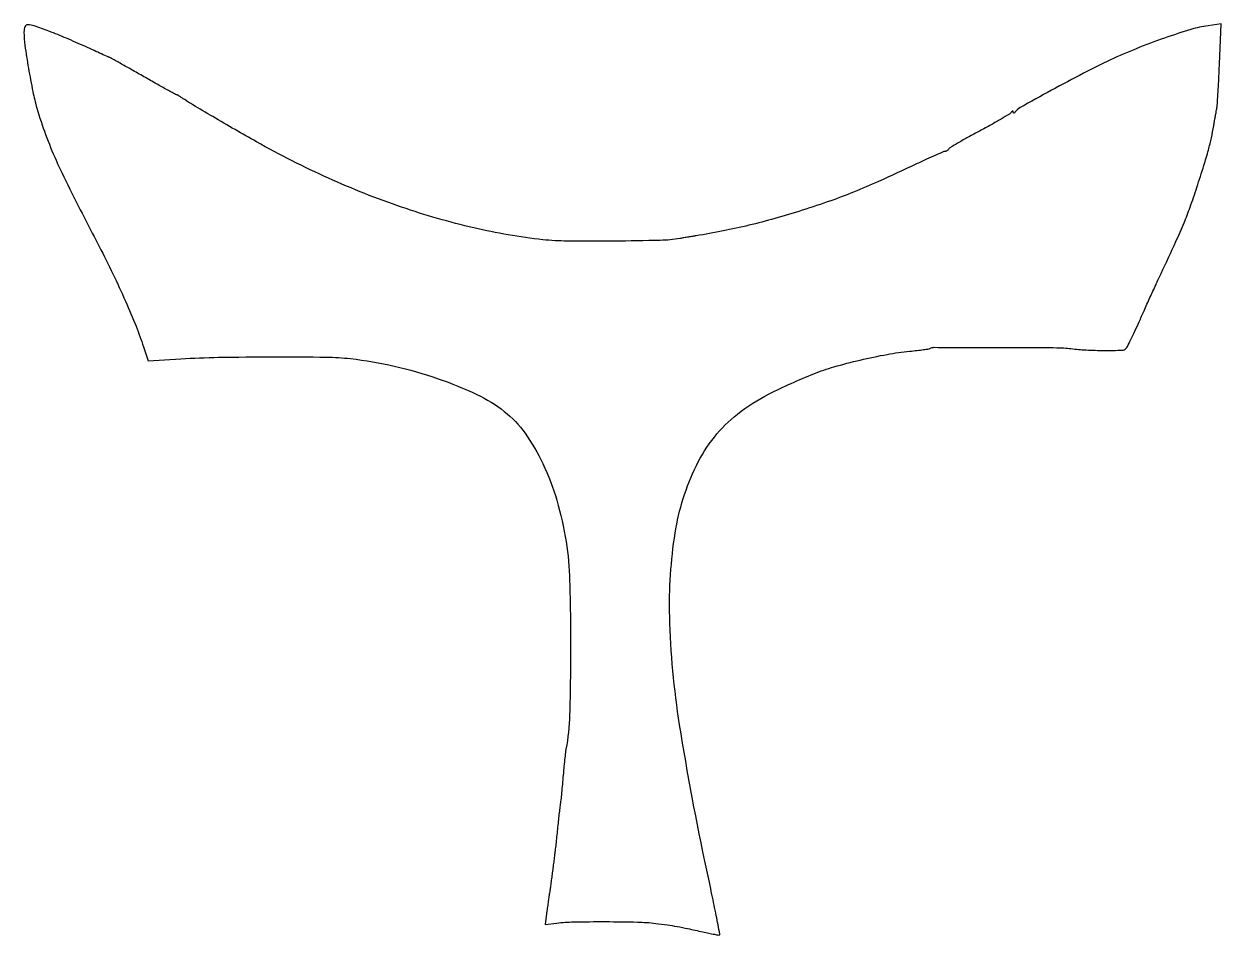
# Model space of a CAD drawing. Extents: x 0 to 445, y 0 to 339.
import ezdxf

# ---------------------------------------------------------------- set-up
doc = ezdxf.new("R2010")
doc.units = 0

msp = doc.modelspace()

# ---------------------------------------------------------------- linework, layer by layer
msp.add_lwpolyline([(0.005895, 336.25, 0.034632), (0.354902, 331.368818, 0.007135), (1.686367, 322.841133, 0.007864), (3.312498, 314.146015, 0.020776), (4.830579, 308, 0.017246), (8.073543, 298.154407, 0.017521), (11.971997, 288.608463, 0.011336), (17.811267, 276.377716, 0.002768), (27.999467, 256.5, -0.007736), (33.078124, 246.343944, -0.008067), (37.767356, 236.1755, -0.008573), (41.708397, 226.823103, -0.016884), (44.458289, 219.24039), (46.167117, 213.98078), (58.333559, 214.738735, -0.011346), (72.356675, 215.293326, -0.003927), (92.616344, 215.475319, -0.003084), (112.522854, 215.37499, -0.025827), (121.5, 214.810028, -0.028122), (137.775152, 212.00421, -0.025933), (154.088396, 207.334377, -0.027173), (168.477213, 201.503855, -0.057925), (178.662408, 195.188346, -0.070059), (186.384533, 187.065966, -0.044303), (193.023149, 175.779845, -0.039814), (198.231768, 162.090446, -0.032171), (201.65984, 146.736376, -0.031905), (202.997544, 132.166766, -0.007136), (203.334612, 107.197522, -0.006633), (202.985173, 82.309756, -0.040206), (201.600115, 69.496104, 0.018595), (201.413795, 68.27041, 0.00231), (201.120273, 65.589481, 0.002723), (200.803606, 62.400811, 0.002251), (200.5, 59, -0.001688), (200.203418, 55.635119, -0.002198), (199.907912, 52.55625, -0.001636), (199.640512, 49.978221, -0.020109), (199.495832, 49, 0.016377), (199.349729, 48.060645, 0.001779), (199.091753, 45.884375, 0.00218), (198.805052, 43.29022, 0.001757), (198.518901, 40.5, -0.001093), (198.229096, 37.636714, -0.001149), (197.931436, 34.821875, -0.001099), (197.663669, 32.394156, -0.005156), (197.492223, 31, 0.000904), (197.318427, 29.679509, 0.000255), (197.052058, 27.61875, 0.000257), (196.753347, 25.289058, 0.000271), (196.4623, 23, -0.001239), (196.176216, 20.784282, -0.001433), (195.892407, 18.675, -0.001279), (195.642346, 16.889843, -0.008448), (195.5, 16, 0.006791), (195.356942, 15.124319, 0.001127), (195.108261, 13.434361, 0.001237), (194.825187, 11.445452, 0.001094), (194.539974, 9.372292), (193.845963, 4.244585), (198.172982, 4.805379, -0.027892), (204.469896, 5.266595, -0.004918), (216.328488, 5.355634, -0.005138), (228.209138, 5.205899, -0.024306), (235, 4.719663, -0.00553), (239.349621, 4.14596, -0.009592), (242.946153, 3.560448, -0.008169), (246.887862, 2.774123, -0.002907), (252.494137, 1.526017, 0.005533), (254.813682, 1.022398, 0.008712), (256.81671, 0.646908, 0.003519), (258.521566, 0.370294, 0.239215), (258.791979, 0.458646, 0.250335), (258.880515, 0.750208, 0.00025), (257.506193, 7.662009, 0.002282), (255.92473, 15.410231, 0.001388), (253.988354, 24.554253, -0.013464), (243.906438, 78.567809, -0.033026), (240.213366, 118.781692, -0.045334), (242.241581, 149.915347, -0.074892), (250.143352, 175, -0.053585), (256.826956, 185.619479, -0.059536), (265.410033, 194.162514, -0.048682), (277.188855, 201.659982, -0.022175), (293.831338, 209.19633, -0.025374), (301.283265, 211.749892, -0.012289), (311.036547, 214.29042, -0.012288), (321.078048, 216.385217, -0.021429), (329.5, 217.556928, 0.004505), (332.231989, 217.843183, 0.006467), (334.646231, 218.149836, 0.003688), (336.670755, 218.448884, 0.095436), (337.189297, 218.634839, -0.134768), (338.552444, 219.007263, -0.000247), (362.149624, 218.966807, -0.000921), (384.219712, 218.877411, -0.031201), (389.454723, 218.519434, 0.020848), (395.086409, 218.017071, 0.012023), (401.891978, 217.858929, 0.00544), (408.533917, 217.936597, 0.196492), (409.910829, 218.536051, 0.074865), (410.438621, 219.271158, 0.003956), (411.738782, 221.86059, 0.006155), (413.227882, 224.982172, 0.004435), (414.815437, 228.5, -0.001834), (416.63868, 232.5968, -0.001068), (418.854982, 237.5, -0.001067), (421.096294, 242.402658, -0.001804), (422.997967, 246.5, 0.001936), (428.508155, 258.380432, 0.009118), (431.520268, 265.269836, 0.012818), (433.778907, 271.122685, 0.006745), (436.299, 278.5, 0.003168), (438.91304, 286.678928, 0.009066), (440.590568, 292.407359, 0.012504), (441.722701, 296.999076, 0.014952), (442.550229, 301.37672, -0.003097), (442.820135, 303.016629, -0.002661), (443.123914, 304.738368, -0.00268), (443.416409, 306.298569, -0.007707), (443.641809, 307.37672, 0.037563), (443.855041, 308.822635, 0.002211), (444.152027, 313.254956, 0.00333), (444.447459, 318.541687, 0.002446), (444.707253, 324.406109), (445.29453, 339.312218), (440.469875, 338.650925, 0.039174), (434.047128, 337.251551, 0.011097), (424.312889, 334.079368, 0.011392), (413.754826, 330.105245, 0.014262), (404.162291, 325.921083, 0.009514), (394.082796, 320.941519, 0.005622), (382.235529, 314.635552, 0.001943), (370.544433, 308.183843, 0.115353), (368.765313, 306.566391, -0.03361), (368.455693, 306.175955, -0.188849), (368.221403, 306.059925, -0.342438), (368.062899, 306.162263, -0.076907), (368, 306.5, 0.083891), (367.93496, 306.824171, 0.341734), (367.774275, 306.921986, 0.183034), (367.537752, 306.800699, 0.035034), (367.234687, 306.414105, -0.107412), (366.578105, 305.787599, -0.003608), (363.484564, 303.930112, -0.00668), (359.768033, 301.801342, -0.004589), (355.5, 299.482832, 0.003826), (351.240483, 297.177361, 0.005694), (347.551533, 295.088943, 0.00267), (344.450825, 293.26439, 0.110114), (343.888197, 292.733316, -0.045433), (343.608171, 292.391043, -0.046943), (343.273764, 292.109105, -0.051546), (342.937451, 291.923777, -0.120353), (342.655638, 291.87798, 0.122094), (342.201644, 291.802602, 0.001245), (339.201169, 290.498479, 0.003938), (335.747667, 288.954698, 0.002535), (331.767442, 287.113277, -0.003114), (317.879657, 280.707706, -0.010269), (308.613464, 276.730972, -0.012447), (300.165565, 273.551523, -0.006505), (289.5, 269.992674, -0.008226), (279.324186, 266.927264, -0.009967), (269.681711, 264.401207, -0.010118), (260.07284, 262.292335, -0.008987), (250, 260.481895, 0.000743), (248.79568, 260.285876, 0.000329), (247.20625, 260.023675, 0.000326), (245.522847, 259.743707, 0.000439), (244, 259.488045, -0.036005), (236.72144, 258.792792, -0.003671), (219.382401, 258.516906, -0.004326), (202.132884, 258.518346, -0.02477), (193, 259.051078, -0.03068), (167.36055, 263.429453, -0.024748), (140.498288, 271.152672, -0.023672), (113.262746, 281.929369, -0.022055), (86.5, 295.464032, -0.002479), (78.535828, 299.995304, -0.002149), (70.227308, 304.824849, -0.00161), (62.836694, 309.195504, -0.015852), (59.790493, 311.143629, 0.006002), (58.725148, 311.854893, 0.008713), (57.766845, 312.454691, 0.005037), (56.950786, 312.934748, 0.131162), (56.706321, 313, -0.126828), (56.427359, 313.071917, -0.000319), (52.840016, 315.05625, -0.001984), (48.798067, 317.316425, -0.001231), (44.070553, 320, 0.001004), (39.347858, 322.683679, 0.001628), (35.321428, 324.94375, 0.000215), (31.732908, 326.940656, 0.127526), (31.504019, 327, -0.104924), (31.274188, 327.048766, -0.000413), (28.835703, 328.134784, -0.002079), (26.071974, 329.382201, -0.001304), (22.849294, 330.863095, 0.007569), (15.82572, 333.984611, 0.009882), (9.305488, 336.613973, 0.007874), (3.808431, 338.606888, 0.083205), (1.462487, 339, 0.1535), (0.849709, 338.807337, 0.119172), (0.383959, 338.280918, 0.082831), (0.096233, 337.417931, 0.03969)], format="xyb", close=True)

doc.saveas('drawing.dxf')
